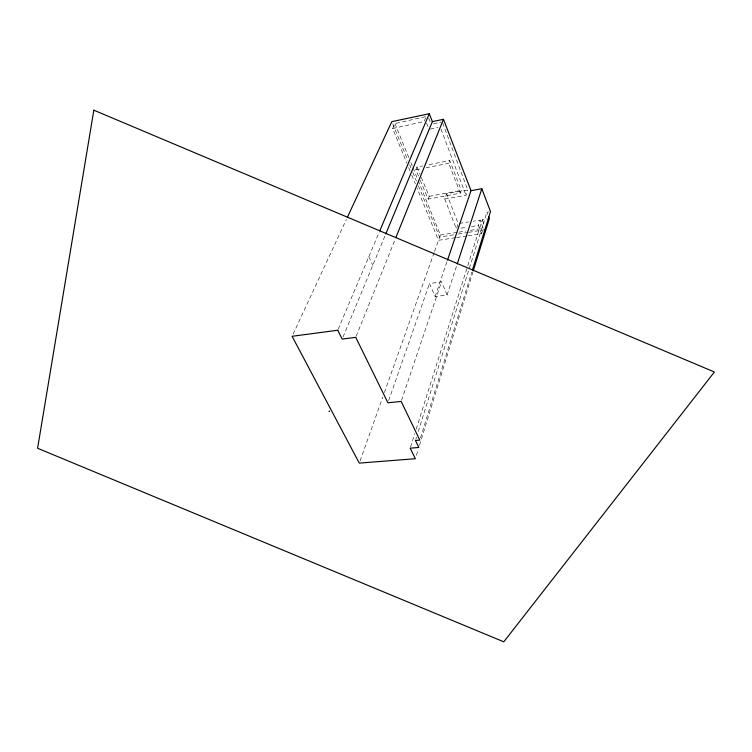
<?xml version="1.0" encoding="UTF-8"?>
<svg xmlns="http://www.w3.org/2000/svg" width="752" height="752" viewBox="0 0 752 752"><rect width="100%" height="100%" fill="white"/><g stroke="black" fill="none" stroke-linecap="round" stroke-linejoin="round"><path stroke-width="0.56" stroke-dasharray="3.76 2.82" d="M328.821 411.88L329.442 410.78L329.085 411.786M416.401 455.374L418.131 449.781M419.503 445.306L473.121 271.331M420.509 437.871L471.786 272.074M467.932 235.818L481.515 233.75L483.188 228.392L480.096 220.129L473.187 221.22M415.8 439.356L416.505 437.119M418.253 431.526L486.92 212.196L488.706 211.885M410.545 447.045L414.784 433.613M416.194 429.138L467.415 266.81M467.772 265.691L482.258 219.791L487.334 218.945M481.515 233.75L478.404 225.459L480.096 220.129M447.083 294.953L441.509 281.821L429.495 283.579L435.135 296.626L447.083 294.953L456.859 265.08M401.54 400.337L441.509 281.821M435.135 296.626L447.092 261.311M457.836 224.641L456.389 228.89L444.733 198.942L446.632 193.715L467.791 190.124L442.242 121.871M444.733 198.942L465.996 195.37L467.791 190.124M388.662 400.581L429.495 283.579M420.227 180.264L428.151 199.111L460.327 193.161L461.314 190.359L449.752 160.533L427.136 165.026M360.076 460.901L382.806 396.953M384.375 392.544L434.158 252.522M434.543 251.422L440.39 234.991L418.328 180.903M329.16 411.579L329.376 411.118L329.085 411.758M460.327 193.161L448.718 163.287L449.752 160.533M428.151 199.111L429.213 196.328L420.453 175.413M356.185 336.257L395.458 238.628M418.469 176.071L415.828 169.783L416.956 167.047L422.605 165.929M343.062 336.952L385.334 235.038M338.203 329.16L379.29 231.973M425.801 117.509L424.1 121.504L392.657 128.545L406.898 163.269M392.657 128.545L394.941 123.582L426.224 116.513M293.083 334.17L346.39 219.415M433.425 123.826L441.133 122.115M430.238 129.09L438.002 127.379M415.828 169.783L421.496 168.664M426.036 167.771L448.718 163.287M429.213 196.328L461.314 190.359M453.55 234.821L439.638 237.087L418.187 185.312M458.194 234.06L467.462 232.547M468.618 232.359L486.008 229.51M459.35 223.4L468.571 221.943M461.023 228.166L466.813 227.264M471.448 226.54L478.404 225.459M440.39 234.991L457.742 232.321M458.899 232.142L465.836 231.071M470.461 230.356L483.188 228.392M455.486 237.717L438.501 240.302L417.134 188.216M456.614 237.538L466.804 235.987M368.837 256.705L372.785 265.287M416.956 167.047L420.02 174.37M392.704 123.826L407.904 160.496M409.69 164.81L411.034 168.053M412.82 172.368L416.392 180.997M426.591 123.187L429.129 129.335M428.696 118.186L430.379 122.275M408.684 167.602L410.019 170.864M411.795 175.197L415.358 183.883M394.941 123.582L409.06 158.193M410.827 162.517L412.594 166.85M413.036 167.931L417.886 179.822M446.632 193.715L457.78 222.517M482.258 219.791L484.344 225.196M486.92 212.196L487.738 214.329M441.029 129.071L465.996 195.37"/><path stroke-width="1.13" d="M473.262 270.88L489.364 218.606L488.546 216.463M472.482 269.836L490.501 211.585L481.825 188.743L471.015 190.679L447.468 260.211M457.216 263.971L481.825 188.743M395.9 237.547L443.464 119.305L432.381 121.617L385.776 233.957M379.741 230.902L429.279 113.721L391.811 121.664L347.377 217.29M429.279 113.721L432.381 121.617M443.464 119.305L471.015 190.679M93.84 110.187L37.6 448.258L503.784 641.813L714.4 372.005L93.84 110.187M337.751 330.241L292.096 336.294L359.287 463.11L415.367 458.72L410.188 448.173L418.836 447.459L415.452 440.475L419.813 440.108L401.164 401.446L387.9 402.79L355.743 337.338L342.169 339.086L337.751 330.241"/></g></svg>
